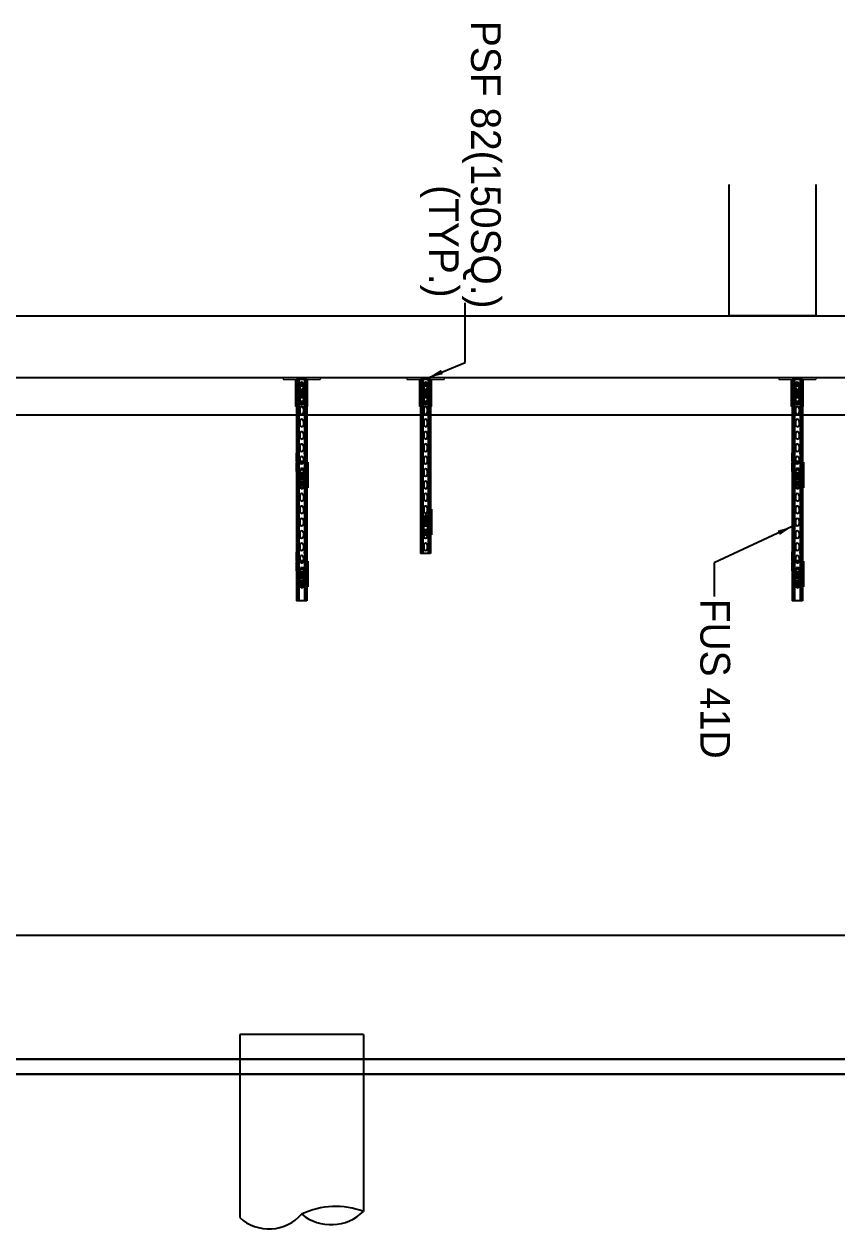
# Model space of a CAD drawing. Header units: millimetres. Extents: x 0 to 268175, y 0 to 74250.
# Drawn here: x 8045 to 11325, y 13585 to 18446 of the extents above; entities that cross this region are included whole.
import ezdxf
from ezdxf.enums import TextEntityAlignment as Align

# ---------------------------------------------------------------- set-up
doc = ezdxf.new("R2010")
doc.units = ezdxf.units.MM
doc.header["$LTSCALE"] = 200
doc.linetypes.add('CEN-GAUN', pattern=[32.2, 30, -1, 0.2, -1])
doc.linetypes.add('phl_thick', pattern=[0])
for name, color, linetype in [('1 BA', 9, 'Continuous'), ('1 CEN', 15, 'CEN-GAUN'), ('@@P3_P4 환상망 SUPPORT', 143, 'Continuous'), ('DIM', 7, 'Continuous'), ('PIPE RACK', 6, 'Continuous')]:
    doc.layers.add(name, color=color, linetype=linetype)
doc.styles.add('STD', font='simplex8.shx', dxfattribs={"width": 0.85, "bigfont": 'whgtxt.shx'})
doc.styles.add('돋움체', font='gulim.ttc')
doc.dimstyles.new('DMA1', dxfattribs={"dimscale": 40, "dimtxt": 2.5, "dimasz": 3, "dimexe": 1, "dimexo": 1.5, "dimgap": 0.8, "dimtad": 1, "dimdec": 1, "dimdsep": 46, "dimtxsty": 'STD', "dimcen": -2.5, "dimclrd": 256, "dimclre": 256, "dimclrt": 7, "dimadec": 1, "dimazin": 2, "dimtfac": 0.75, "dimtdec": 1, "dimtmove": 2, "dimatfit": 3, "dimfxl": 1, "dimtvp": 1, "dimfrac": 2, "dimtolj": 1, "dimarcsym": 0})

# ---------------------------------------------------------------- blocks, each defined once
blk = doc.blocks.new('A$C1199bcb0')
at = {"layer": '@@P3_P4 환상망 SUPPORT', "color": 2, "linetype": 'phl_thick'}
for p, q in [((-18, 6), (-17.99649, 6.117777)), ((-18, -6), (-18, 6)), ((-17.99649, 6.117777), (-17.986084, 6.235472)), ((-17.986084, 6.235472), (-17.968693, 6.352408)), ((-17.968693, 6.352408), (-17.944448, 6.467915)), ((-17.944448, 6.467915), (-17.913618, 6.581325)), ((-17.913618, 6.581325), (-17.876478, 6.691977)), ((-17.876478, 6.691977), (-17.832987, 6.800099)), ((-17.832987, 6.800099), (-17.782843, 6.90625)), ((-17.782843, 6.90625), (-17.726339, 7.009788)), ((-17.726339, 7.009788), (-17.663683, 7.110023)), ((-17.663683, 7.110023), (-17.595186, 7.206336)), ((-17.595186, 7.206336), (-17.521322, 7.298238)), ((-17.521322, 7.298238), (-17.442581, 7.385253)), ((-17.442581, 7.385253), (-17.359451, 7.466933)), ((-17.359451, 7.466933), (-17.272411, 7.54299)), ((-17.272411, 7.54299), (-17.182116, 7.613221)), ((-17.182116, 7.613221), (-17.089214, 7.677382)), ((-17.089214, 7.677382), (-16.99437, 7.735268)), ((-16.99437, 7.735268), (-16.898317, 7.78686)), ((-16.898317, 7.78686), (-16.801819, 7.832213)), ((-16.801819, 7.832213), (-16.705605, 7.871396)), ((-16.705605, 7.871396), (-16.608332, 7.905217)), ((-16.608332, 7.905217), (-16.509245, 7.934047)), ((-16.509245, 7.934047), (-16.408728, 7.957771)), ((-16.408728, 7.957771), (-16.307163, 7.976272)), ((-16.307163, 7.976272), (-16.204935, 7.989459)), ((-16.204935, 7.989459), (-16.102423, 7.997347)), ((-16.102423, 7.997347), (-16, 8)), ((-16, 8), (-14.439052, 8)), ((-14.439049, 8.000031), (-14.231407, 8.004602)), ((-14.231407, 8.004602), (-14.024026, 8.018427)), ((-14.024026, 8.018427), (-13.817566, 8.041426)), ((-13.817566, 8.041426), (-13.612699, 8.073442)), ((-13.612699, 8.073442), (-13.410096, 8.114311)), ((-13.410096, 8.114311), (-13.208317, 8.164452)), ((-13.208317, 8.164452), (-13.002339, 8.225616)), ((-13.002339, 8.225616), (-12.793396, 8.298335)), ((-12.793396, 8.298335), (-12.583125, 8.383024)), ((-12.583125, 8.383024), (-12.373108, 8.479752)), ((-12.373108, 8.479752), (-12.202334, 8.568009)), ((-12.202334, 8.568009), (-12.032001, 8.66519)), ((-12.032001, 8.66519), (-11.862731, 8.771353)), ((-11.862731, 8.771353), (-11.69539, 8.886751)), ((-11.69539, 8.886751), (-11.530483, 9.011345)), ((-11.530483, 9.011345), (-11.36902, 9.14507)), ((-11.36902, 9.14507), (-11.212824, 9.286802)), ((-11.212824, 9.286802), (-11.06258, 9.43597)), ((-11.06258, 9.43597), (-10.918729, 9.592018)), ((-10.918729, 9.592018), (-10.782094, 9.754732)), ((-10.782094, 9.754732), (-10.652928, 9.923378)), ((-10.652928, 9.923378), (-10.532238, 10.096755)), ((-10.532238, 10.096755), (-10.420465, 10.273729)), ((-10.420465, 10.273729), (-10.317712, 10.453605)), ((-10.317712, 10.453605), (-10.224151, 10.635519)), ((-10.224151, 10.635519), (-10.14017, 10.817799)), ((-10.14017, 10.817799), (-10.065554, 10.999621)), ((-10.065554, 10.999621), (-10, 11.18034)), ((-10, 11.18034), (-7.5, 18.540497)), ((-8.5, -4.129467), (-8.5, 4.129467)), ((-7.862192, 17.474161), (-8, 17.5)), ((-8, 17.068443), (-8, 17.5)), ((-7.826223, 5.296482), (-7.478477, 5.497254)), ((-7.478477, 5.497254), (-7.13805, 5.6938)), ((-7.13805, 5.6938), (-6.803941, 5.886698)), ((-6.803941, 5.886698), (-6.475198, 6.076497)), ((-6.475198, 6.076497), (-6.150906, 6.263728)), ((-6.150906, 6.263728), (-5.830178, 6.4489)), ((-5.830178, 6.4489), (-5.512148, 6.632514)), ((-5.512148, 6.632514), (-4.880781, 6.997035)), ((-4.880781, 6.997035), (-4.565745, 7.17892)), ((-4.565745, 7.17892), (-4.25, 7.361216)), ((-4.25, 7.361216), (-3.934255, 7.543511)), ((-3.934255, 7.543511), (-3.619219, 7.725397)), ((-3.619219, 7.725397), (-3.304035, 7.907369)), ((-3.304035, 7.907369), (-2.987851, 8.089918)), ((-2.987851, 8.089918), (-2.669822, 8.273532)), ((-2.669822, 8.273532), (-2.349094, 8.458704)), ((-2.349094, 8.458704), (-2.024802, 8.645934)), ((-2.024802, 8.645934), (-1.696059, 8.835734)), ((-1.696059, 8.835734), (-1.361951, 9.028632)), ((-1.361951, 9.028632), (-1.021523, 9.225178)), ((-1.021523, 9.225178), (-0.673776, 9.425949)), ((1.09777, 9.181157), (0.673776, 9.425949)), ((1.511166, 8.942483), (1.09777, 9.181157)), ((1.91576, 8.70889), (1.511166, 8.942483)), ((2.313254, 8.479397), (1.91576, 8.70889)), ((2.705276, 8.253062), (2.313254, 8.479397)), ((3.093409, 8.028974), (2.705276, 8.253062)), ((3.479206, 7.806234), (3.093409, 8.028974)), ((3.864216, 7.583949), (3.479206, 7.806234)), ((4.597267, 7.160721), (3.864216, 7.583949)), ((4.943779, 6.960663), (4.597267, 7.160721)), ((5.290677, 6.760381), (4.943779, 6.960663)), ((5.639091, 6.559224), (5.290677, 6.760381)), ((5.990151, 6.356539), (5.639091, 6.559224)), ((6.344997, 6.151669), (5.990151, 6.356539)), ((6.704797, 5.943938), (6.344997, 6.151669)), ((7.444122, 5.517089), (6.704797, 5.943938)), ((7.826223, 5.296482), (7.444122, 5.517089)), ((10, 11.18034), (7.5, 18.540497)), ((8.5, -4.129467), (8.5, 4.129467)), ((10.0619, 11.00917), (10, 11.18034)), ((10.131785, 10.837331), (10.0619, 11.00917)), ((10.20982, 10.665387), (10.131785, 10.837331)), ((10.296167, 10.493907), (10.20982, 10.665387)), ((10.390993, 10.323456), (10.296167, 10.493907)), ((10.494428, 10.154656), (10.390993, 10.323456)), ((10.605843, 9.989169), (10.494428, 10.154656)), ((10.724691, 9.827928), (10.605843, 9.989169)), ((10.850639, 9.671434), (10.724691, 9.827928)), ((10.983347, 9.520192), (10.850639, 9.671434)), ((11.122479, 9.374703), (10.983347, 9.520192)), ((11.26755, 9.235579), (11.122479, 9.374703)), ((11.417344, 9.103769), (11.26755, 9.235579)), ((11.571177, 8.979536), (11.417344, 9.103769)), ((11.728471, 8.863041), (11.571177, 8.979536)), ((11.888385, 8.754602), (11.728471, 8.863041)), ((12.049542, 8.654679), (11.888385, 8.754602)), ((12.211309, 8.563124), (12.049542, 8.654679)), ((12.373108, 8.479752), (12.211309, 8.563124)), ((12.583125, 8.383024), (12.373118, 8.4798)), ((12.793396, 8.298335), (12.583125, 8.383024)), ((13.002339, 8.225616), (12.793396, 8.298335)), ((13.208317, 8.164452), (13.002339, 8.225616)), ((13.410096, 8.114311), (13.208317, 8.164452)), ((13.612699, 8.073442), (13.410096, 8.114311)), ((13.817566, 8.041426), (13.612699, 8.073442)), ((14.024026, 8.018427), (13.817566, 8.041426)), ((14.231407, 8.004602), (14.024026, 8.018427)), ((14.439052, 8), (14.231407, 8.004602)), ((14.439052, 8), (14.690674, 8)), ((14.690674, 8), (14.945595, 8)), ((14.945595, 8), (15.203898, 8)), ((15.203898, 8), (15.465673, 8)), ((15.465673, 8), (15.731009, 8)), ((15.731009, 8), (16, 8)), ((16.102423, 7.997347), (16, 8)), ((16.204935, 7.989459), (16.102423, 7.997347)), ((16.307163, 7.976272), (16.204935, 7.989459)), ((16.408728, 7.957771), (16.307163, 7.976272)), ((16.509245, 7.934047), (16.408728, 7.957771)), ((16.608332, 7.905217), (16.509245, 7.934047)), ((16.705605, 7.871395), (16.608332, 7.905217)), ((16.801819, 7.832213), (16.705605, 7.871395)), ((16.898317, 7.78686), (16.801819, 7.832213)), ((16.99437, 7.735268), (16.898317, 7.78686)), ((17.089214, 7.677382), (16.99437, 7.735268)), ((17.182116, 7.613221), (17.089214, 7.677382)), ((17.272411, 7.54299), (17.182116, 7.613221)), ((17.359451, 7.466933), (17.272411, 7.54299)), ((17.442581, 7.385253), (17.359451, 7.466933)), ((17.521322, 7.298238), (17.442581, 7.385253)), ((17.595186, 7.206336), (17.521322, 7.298238)), ((17.663683, 7.110023), (17.595186, 7.206336)), ((17.726339, 7.009788), (17.663683, 7.110023)), ((17.782843, 6.90625), (17.726339, 7.009788)), ((17.832987, 6.800099), (17.782843, 6.90625)), ((17.876478, 6.691977), (17.832987, 6.800099)), ((17.913618, 6.581325), (17.876478, 6.691977)), ((17.944448, 6.467915), (17.913618, 6.581325)), ((17.968693, 6.352408), (17.944448, 6.467915)), ((17.986084, 6.235472), (17.968693, 6.352408)), ((17.99649, 6.117777), (17.986084, 6.235472)), ((18, 6), (17.99649, 6.117777)), ((18, -6), (18, 6)), ((-17.99649, -6.117777), (-18, -6)), ((-17.986084, -6.235472), (-17.99649, -6.117777)), ((-17.968693, -6.352408), (-17.986084, -6.235472)), ((-17.944448, -6.467915), (-17.968693, -6.352408)), ((-17.913618, -6.581325), (-17.944448, -6.467915)), ((-17.876478, -6.691977), (-17.913618, -6.581325)), ((-17.832987, -6.800099), (-17.876478, -6.691977)), ((-17.782843, -6.90625), (-17.832987, -6.800099)), ((-17.726339, -7.009788), (-17.782843, -6.90625)), ((-17.663683, -7.110023), (-17.726339, -7.009788)), ((-17.595186, -7.206336), (-17.663683, -7.110023)), ((-17.521322, -7.298238), (-17.595186, -7.206336)), ((-17.442581, -7.385253), (-17.521322, -7.298238)), ((-17.359451, -7.466933), (-17.442581, -7.385253)), ((-17.272411, -7.54299), (-17.359451, -7.466933)), ((-17.182116, -7.613221), (-17.272411, -7.54299)), ((-17.089214, -7.677382), (-17.182116, -7.613221)), ((-16.99437, -7.735268), (-17.089214, -7.677382)), ((-16.898317, -7.78686), (-16.99437, -7.735268)), ((-16.801819, -7.832213), (-16.898317, -7.78686)), ((-16.705605, -7.871395), (-16.801819, -7.832213)), ((-16.608332, -7.905217), (-16.705605, -7.871395)), ((-16.509245, -7.934047), (-16.608332, -7.905217)), ((-16.408728, -7.957771), (-16.509245, -7.934047)), ((-16.307163, -7.976272), (-16.408728, -7.957771)), ((-16.204935, -7.989459), (-16.307163, -7.976272)), ((-16.102423, -7.997347), (-16.204935, -7.989459)), ((-16, -8), (-16.102423, -7.997347)), ((-16, -8), (-14.439052, -8)), ((-14.231407, -8.004602), (-14.439052, -8)), ((-14.024026, -8.018427), (-14.231407, -8.004602)), ((-13.817566, -8.041426), (-14.024026, -8.018427)), ((-13.612699, -8.073442), (-13.817566, -8.041426)), ((-13.410096, -8.114311), (-13.612699, -8.073442)), ((-13.208317, -8.164452), (-13.410096, -8.114311)), ((-13.002339, -8.225616), (-13.208317, -8.164452)), ((-12.793396, -8.298335), (-13.002339, -8.225616)), ((-12.583125, -8.383024), (-12.793396, -8.298335)), ((-12.373118, -8.4798), (-12.583125, -8.383024)), ((-12.202317, -8.567993), (-12.373108, -8.479752)), ((-12.031596, -8.665364), (-12.202317, -8.567993)), ((-11.861625, -8.77208), (-12.031596, -8.665364)), ((-11.693248, -8.888251), (-11.861625, -8.77208)), ((-11.528074, -9.013275), (-11.693248, -8.888251)), ((-11.366937, -9.146872), (-11.528074, -9.013275)), ((-11.210513, -9.288848), (-11.366937, -9.146872)), ((-11.059873, -9.438622), (-11.210513, -9.288848)), ((-10.916073, -9.595039), (-11.059873, -9.438622)), ((-10.779813, -9.757758), (-10.916073, -9.595039)), ((-10.651197, -9.925931), (-10.779813, -9.757758)), ((-10.530719, -10.099052), (-10.651197, -9.925931)), ((-10.41886, -10.276366), (-10.530719, -10.099052)), ((-10.316502, -10.45592), (-10.41886, -10.276366)), ((-10.223629, -10.63676), (-10.316502, -10.45592)), ((-10.140051, -10.81822), (-10.223629, -10.63676)), ((-10.065572, -10.999636), (-10.140051, -10.81822)), ((-10, -11.18034), (-10.065572, -10.999636)), ((-7.5, -18.540497), (-10, -11.18034)), ((-7.444122, -5.517089), (-7.826223, -5.296482)), ((-6.704797, -5.943938), (-7.444122, -5.517089)), ((-6.344997, -6.151669), (-6.704797, -5.943938)), ((-5.990151, -6.356539), (-6.344997, -6.151669)), ((-5.639091, -6.559224), (-5.990151, -6.356539)), ((-5.290677, -6.760381), (-5.639091, -6.559224)), ((-4.943779, -6.960663), (-5.290677, -6.760381)), ((-4.597267, -7.160721), (-4.943779, -6.960663)), ((-4.25, -7.361216), (-4.597267, -7.160721)), ((-3.864216, -7.583949), (-4.25, -7.361216)), ((-3.479206, -7.806234), (-3.864216, -7.583949)), ((-3.093409, -8.028974), (-3.479206, -7.806234)), ((-2.705276, -8.253062), (-3.093409, -8.028974)), ((-2.313254, -8.479397), (-2.705276, -8.253062)), ((-1.91576, -8.70889), (-2.313254, -8.479397)), ((-1.511166, -8.942483), (-1.91576, -8.70889)), ((-1.09777, -9.181157), (-1.511166, -8.942483)), ((-0.673776, -9.425949), (-1.09777, -9.181157)), ((0.673776, -9.425949), (1.09777, -9.181157)), ((1.09777, -9.181157), (1.511166, -8.942483)), ((1.511166, -8.942483), (1.91576, -8.70889)), ((1.91576, -8.70889), (2.313254, -8.479397)), ((2.313254, -8.479397), (2.705276, -8.253062)), ((2.705276, -8.253062), (3.093409, -8.028974)), ((3.093409, -8.028974), (3.479206, -7.806234)), ((3.479206, -7.806234), (3.864216, -7.583949)), ((3.864216, -7.583949), (4.25, -7.361216)), ((4.25, -7.361216), (4.597267, -7.160721)), ((4.597267, -7.160721), (4.943779, -6.960663)), ((4.943779, -6.960663), (5.290677, -6.760381)), ((5.290677, -6.760381), (5.639091, -6.559224)), ((5.639091, -6.559224), (5.990151, -6.356539)), ((5.990151, -6.356539), (6.344997, -6.151669)), ((6.344997, -6.151669), (6.704797, -5.943938)), ((6.704797, -5.943938), (7.070754, -5.732653)), ((7.070754, -5.732653), (7.444122, -5.517089)), ((7.444122, -5.517089), (7.826223, -5.296482)), ((7.5, -18.540497), (10, -11.18034)), ((8, -17.5), (7.862205, -17.474163)), ((8, -17.5), (8, -17.068485)), ((10, -11.18034), (10.079742, -10.963325)), ((10.079742, -10.963325), (10.172623, -10.744906)), ((10.172623, -10.744906), (10.279159, -10.526212)), ((10.279159, -10.526212), (10.399189, -10.309495)), ((10.399189, -10.309495), (10.532238, -10.096755)), ((10.532238, -10.096755), (10.678125, -9.889198)), ((10.678125, -9.889198), (10.835908, -9.688932)), ((10.835908, -9.688932), (11.004268, -9.497615)), ((11.004268, -9.497615), (11.182281, -9.316057)), ((11.182281, -9.316057), (11.36902, -9.14507)), ((11.36902, -9.14507), (11.563231, -8.985682)), ((11.563231, -8.985682), (11.762086, -8.839511)), ((11.762086, -8.839511), (11.96414, -8.706587)), ((11.96414, -8.706587), (12.168209, -8.586729)), ((12.168209, -8.586729), (12.373108, -8.479752)), ((12.373108, -8.479752), (12.583125, -8.383024)), ((12.583125, -8.383024), (12.793396, -8.298335)), ((12.793396, -8.298335), (13.002339, -8.225616)), ((13.002339, -8.225616), (13.208317, -8.164452)), ((13.208317, -8.164452), (13.410096, -8.114311)), ((13.410096, -8.114311), (13.612699, -8.073442)), ((13.612699, -8.073442), (13.817566, -8.041426)), ((13.817566, -8.041426), (14.024026, -8.018427)), ((14.024026, -8.018427), (14.231407, -8.004602)), ((14.231407, -8.004602), (14.439052, -8)), ((14.439052, -8), (14.690674, -8)), ((14.690674, -8), (14.945595, -8)), ((14.945595, -8), (15.203898, -8)), ((15.203898, -8), (15.465673, -8)), ((15.465673, -8), (15.731009, -8)), ((15.731009, -8), (16, -8)), ((16, -8), (16.102423, -7.997347)), ((16.102423, -7.997347), (16.204935, -7.989459)), ((16.204935, -7.989459), (16.307163, -7.976272)), ((16.307163, -7.976272), (16.408728, -7.957771)), ((16.408728, -7.957771), (16.509245, -7.934047)), ((16.509245, -7.934047), (16.608332, -7.905217)), ((16.608332, -7.905217), (16.705605, -7.871396)), ((16.705605, -7.871396), (16.801819, -7.832213)), ((16.801819, -7.832213), (16.898317, -7.78686)), ((16.898317, -7.78686), (16.99437, -7.735268)), ((16.99437, -7.735268), (17.089214, -7.677382)), ((17.089214, -7.677382), (17.182116, -7.613221)), ((17.182116, -7.613221), (17.272411, -7.54299)), ((17.272411, -7.54299), (17.359451, -7.466933)), ((17.359451, -7.466933), (17.442581, -7.385253)), ((17.442581, -7.385253), (17.521322, -7.298238)), ((17.521322, -7.298238), (17.595186, -7.206336)), ((17.595186, -7.206336), (17.663683, -7.110023)), ((17.663683, -7.110023), (17.726339, -7.009788)), ((17.726339, -7.009788), (17.782843, -6.90625)), ((17.782843, -6.90625), (17.832987, -6.800099)), ((17.832987, -6.800099), (17.876478, -6.691977)), ((17.876478, -6.691977), (17.913618, -6.581325)), ((17.913618, -6.581325), (17.944448, -6.467915)), ((17.944448, -6.467915), (17.968693, -6.352408)), ((17.968693, -6.352408), (17.986084, -6.235472)), ((17.986084, -6.235472), (17.99649, -6.117777)), ((17.99649, -6.117777), (18, -6))]:
    blk.add_line(p, q, dxfattribs=at)
for radius in [10.3, 8.5]:
    blk.add_circle((0, 0), radius, dxfattribs=at)
for radius, start, end in [(15, 145.575707658, 214.424292384), (15, 48.189685111, 131.810314902), (9.45, 145.911393746, 154.088606254), (20, 67.975687163, 112.024312837), (9.45, 85.911393747, 94.088606253), (9.45, 25.911393746, 34.088606254), (15, 0, 34.424292384), (15, 325.575707658, 0), (15, 228.189685098, 311.810314889), (9.45, 205.911393746, 214.088606254), (20, 247.975687163, 292.024312837), (9.45, 265.911393747, 274.088606253), (9.45, 325.911393746, 334.088606254)]:
    blk.add_arc((0, 0), radius, start, end, dxfattribs=at)
blk = doc.blocks.new('A$Cbeba9721')
at = {"layer": '@@P3_P4 환상망 SUPPORT', "color": 5, "linetype": 'Continuous', "lineweight": 0}
for p, q in [((-75, 0), (75, 0)), ((-75, 0), (-75, -8)), ((75, 0), (75, -8)), ((-75, -8), (75, -8)), ((-25, -116), (-25, -8)), ((-8.2, -25), (-8.2, -35.3)), ((7.2, -24), (-7.2, -24)), ((8.2, -35.3), (8.2, -25)), ((25, -116), (25, -8)), ((-8.2, -48.7), (-8.2, -59)), ((-8.2, -71), (-8.2, -81.3)), ((-8.2, -94.7), (-8.2, -105)), ((-7.2, -60), (7.2, -60)), ((7.2, -70), (-7.2, -70)), ((8.2, -59), (8.2, -48.7)), ((8.2, -81.3), (8.2, -71)), ((8.2, -105), (8.2, -94.7)), ((-17, -116), (-25, -116)), ((-17, -116), (17, -116)), ((-7.2, -106), (7.2, -106)), ((25, -116), (17, -116))]:
    blk.add_line(p, q, dxfattribs=at)
for centre, radius, start, end in [((0, -42), 10.7, 140.7731, 219.2269), ((-7.2, -25), 1, 90, 180), ((7.2, -25), 1, 0, 90), ((0, -42), 10.7, 320.7731, 39.2269), ((0, -88), 10.7, 140.7731, 219.2269), ((-7.2, -71), 1, 90, 180), ((-7.2, -59), 1, 180, 270), ((7.2, -59), 1, 270, 0), ((7.2, -71), 1, 0, 90), ((0, -88), 10.7, 320.7731, 39.2269), ((-7.2, -105), 1, 180, 270), ((7.2, -105), 1, 270, 0)]:
    blk.add_arc(centre, radius, start, end, dxfattribs=at)
at = {"layer": '@@P3_P4 환상망 SUPPORT', "color": 2}
for p in [(0, -42), (0, -88)]:
    blk.add_blockref('A$C1199bcb0', p, dxfattribs=at)
blk = doc.blocks.new('*U3267')
at = {"layer": '@@P3_P4 환상망 SUPPORT', "linetype": 'phl_thick'}
for p, q in [((-20.5, 0), (-20.5, 702)), ((-15.6, 0), (-15.6, 702)), ((-15.1, 0), (-15.1, 702)), ((-11, 0), (-11, 702)), ((-7, 667), (-7, 683)), ((7, 667), (7, 683)), ((11, 0), (11, 702)), ((15.1, 0), (15.1, 702)), ((15.6, 0), (15.6, 702)), ((20.5, 0), (20.5, 702)), ((-7, 617), (-7, 633)), ((7, 617), (7, 633)), ((-7, 567), (-7, 583)), ((7, 567), (7, 583)), ((-7, 517), (-7, 533)), ((7, 517), (7, 533)), ((-7, 467), (-7, 483)), ((7, 467), (7, 483)), ((-7, 417), (-7, 433)), ((7, 417), (7, 433)), ((-7, 367), (-7, 383)), ((7, 367), (7, 383)), ((-7, 317), (-7, 333)), ((7, 317), (7, 333)), ((-7, 267), (-7, 283)), ((7, 267), (7, 283)), ((-7, 217), (-7, 233)), ((7, 217), (7, 233)), ((-7, 167), (-7, 183)), ((7, 167), (7, 183)), ((-7, 117), (-7, 133)), ((7, 117), (7, 133)), ((-7, 67), (-7, 83)), ((7, 67), (7, 83)), ((-7, 17), (-7, 33)), ((7, 17), (7, 33))]:
    blk.add_line(p, q, dxfattribs=at)
at = {"layer": '@@P3_P4 환상망 SUPPORT', "linetype": 'Continuous'}
for p, q in [((-20.5, 702), (20.5, 702)), ((-20.5, 0), (20.5, 0))]:
    blk.add_line(p, q, dxfattribs=at)
at = {"layer": '@@P3_P4 환상망 SUPPORT', "linetype": 'phl_thick'}
for centre, start, end in [((0, 683.000037), 0.000306258, 180.000306258), ((0, 666.999963), 180.000306258, 0.000306258), ((0, 633.000037), 0.000306258, 180.000306258), ((0, 616.999963), 180.000306258, 0.000306258), ((0, 583.000037), 0.000306258, 180.000306258), ((0, 566.999963), 180.000306258, 0.000306258), ((0, 533.000037), 0.000306258, 180.000306258), ((0, 516.999963), 180.000306258, 0.000306258), ((0, 483.000037), 0.000306258, 180.000306258), ((0, 466.999963), 180.000306258, 0.000306258), ((0, 433.000037), 0.000306258, 180.000306258), ((0, 416.999963), 180.000306258, 0.000306258), ((0, 383.000037), 0.000306258, 180.000306258), ((0, 366.999963), 180.000306258, 0.000306258), ((0, 333.000037), 0.000306258, 180.000306258), ((0, 316.999963), 180.000306258, 0.000306258), ((0, 283.000037), 0.000306258, 180.000306258), ((0, 266.999963), 180.000306258, 0.000306258), ((0, 233.000037), 0.000306258, 180.000306258), ((0, 216.999963), 180.000306258, 0.000306258), ((0, 183.000037), 0.000306258, 180.000306258), ((0, 166.999963), 180.000306258, 0.000306258), ((0, 133.000037), 0.000306258, 180.000306258), ((0, 116.999963), 180.000306258, 0.000306258), ((0, 83.000037), 0.000306258, 180.000306258), ((0, 66.999963), 180.000306258, 0.000306258), ((0, 33.000037), 0.000306258, 180.000306258), ((0, 16.999963), 180.000306258, 0.000306258)]:
    blk.add_arc(centre, 7, start, end, dxfattribs=at)
blk = doc.blocks.new('A$C5ad7675c')
at = {"layer": '@@P3_P4 환상망 SUPPORT', "color": 1, "linetype": 'phl_thick'}
for p, q in [((-20.5, 31.329156), (-20.5, 36.1)), ((-20.5, 4.099998), (-20.5, 29.670844)), ((-18, 4.099998), (-18, 36.1)), ((-16.4, 2.5), (16.4, 2.5)), ((-15.6, 41), (-15.1, 41)), ((-15.6, 38.5), (-15.1, 38.5)), ((-13.5, 33.5), (-13.5, 36.9)), ((-13.5, 33.5), (-11, 33.5)), ((-11, 33.5), (-11, 36.9)), ((11, 33.5), (11, 36.9)), ((11, 33.5), (13.5, 33.5)), ((13.5, 33.5), (13.5, 36.9)), ((15.1, 41), (15.6, 41)), ((15.1, 38.5), (15.6, 38.5)), ((18, 4.099998), (18, 36.1)), ((20.5, 31.329156), (20.5, 36.1)), ((20.5, 4.099998), (20.5, 29.670844)), ((-20.5, -29.670845), (-20.5, -4.099998)), ((-20.5, -36.099998), (-20.5, -31.329155)), ((-18, -36.099998), (-18, -4.099998)), ((-16.4, -2.5), (16.4, -2.5)), ((-15.6, -38.5), (-15.1, -38.5)), ((-15.6, -41), (-15.1, -41)), ((-13.5, -33.5), (-11, -33.5)), ((-13.5, -36.900002), (-13.5, -33.5)), ((-11, -36.900002), (-11, -33.5)), ((11, -33.5), (13.5, -33.5)), ((11, -36.900002), (11, -33.5)), ((13.5, -36.900002), (13.5, -33.5)), ((15.1, -38.5), (15.6, -38.5)), ((15.1, -41), (15.6, -41)), ((18, -36.099998), (18, -4.099998)), ((20.5, -29.670845), (20.5, -4.099998)), ((20.5, -36.099998), (20.5, -31.329155))]:
    blk.add_line(p, q, dxfattribs=at)
for centre, radius, start, end in [((-19.25, 31.329156), 1.250001, 180, 213.557307364), ((-15.6, 36.1), 4.9, 89.999999912, 180), ((-19.25, 29.670844), 1.25, 146.442689657, 180), ((-16.4, 4.1), 4.1, 180, 270.000005194), ((-16.4, -4.1), 4.1, 89.999994806, 180), ((-20.5, 30.5), 0.25, 326.44268655, 33.55731345), ((-15.6, 36.1), 2.4, 90.000009503, 180), ((-16.4, 4.1), 1.6, 180, 270.000013671), ((-15.1, 36.9), 4.1, 0, 89.999999863), ((-15.1, 36.9), 1.6, 0, 90.000013671), ((15.1, 36.9), 4.1, 90.000000137, 180), ((15.1, 36.9), 1.6, 89.999986329, 180), ((15.6, 36.1), 4.9, 0, 90.000000087), ((15.6, 36.1), 2.4, 0, 89.999990497), ((16.4, 4.1), 1.6, 269.999986329, 0), ((16.4, 4.1), 4.1, 269.999994806, 0), ((16.4, -4.1), 4.1, 0, 90.000005194), ((20.5, 30.5), 0.25, 146.44268655, 213.55731345), ((19.25, 31.329156), 1.25, 326.442689657, 0), ((19.25, 29.670844), 1.250001, 0, 33.557307364), ((-19.25, -29.670844), 1.250001, 180.000058006, 213.55738022), ((-19.25, -31.329156), 1.25, 146.442616801, 180), ((-15.6, -36.1), 4.9, 180, 269.999995627), ((-20.5, -30.5), 0.25, 326.443050827, 33.556949173), ((-16.4, -4.1), 1.6, 89.999986329, 180), ((-15.6, -36.1), 2.4, 180, 269.999990497), ((-15.1, -36.9), 1.6, 269.999986329, 0), ((-15.1, -36.9), 4.1, 269.999994806, 0), ((15.1, -36.9), 4.1, 180, 270.000005194), ((15.1, -36.9), 1.6, 180, 270.000013671), ((15.6, -36.1), 2.4, 270.000009503, 0), ((15.6, -36.1), 4.9, 270.000004373, 0), ((16.4, -4.1), 1.6, 0, 90.000013671), ((20.5, -30.5), 0.25, 146.443050827, 213.556949173), ((19.25, -29.670844), 1.25, 326.442616801, 0), ((19.25, -31.329156), 1.250001, 0.000058006, 33.55738022)]:
    blk.add_arc(centre, radius, start, end, dxfattribs=at)
blk = doc.blocks.new('A$Cd080613a')
at = {"layer": '@@P3_P4 환상망 SUPPORT', "color": 2, "linetype": 'phl_thick'}
for p, q in [((-20, 4.434), (-18.540497, 4.434)), ((-20, 1.034), (-20, 4.434)), ((-20, 1.034), (-18.540497, 1.034)), ((-18.540497, 4.434), (-11.18034, 4.434)), ((-18.540497, 1.034), (-18.540497, 4.434)), ((-18.540497, 1.034), (-11.18034, 1.034)), ((-13.5, 0), (-13.5, 1.034)), ((-13.5, 0), (-8, 0)), ((-11.18034, 4.434), (-10.999621, 4.526016)), ((-11.18034, 1.034), (-11.18034, 4.434)), ((-11.18034, 1.034), (-8.008727, 1.034)), ((-10.999621, 4.526016), (-10.817799, 4.607405)), ((-10.817799, 4.607405), (-10.635521, 4.678167)), ((-10.635521, 4.678167), (-10.453605, 4.738253)), ((-10.5, -10.466), (-10.5, 0)), ((-10.453605, 4.738253), (-10.273729, 4.787376)), ((-10.309559, 6.434007), (10.309559, 6.434007)), ((-10.273729, 4.787376), (-10.096742, 4.825514)), ((-10.096742, 4.825514), (-9.923378, 4.852767)), ((-9.923378, 4.852767), (-9.754732, 4.869109)), ((-9.754732, 4.869109), (-9.592018, 4.874416)), ((-9.43597, 4.869011), (-9.592018, 4.874416)), ((-9.45, 12.285517), (-8.5, 12.834)), ((-9.45, 12.285517), (-9.425949, 12.285517)), ((-9.45, 6.434), (-9.45, 12.285517)), ((-9.286802, 4.852541), (-9.43597, 4.869011)), ((-9.425949, 12.285517), (-9.225178, 12.382765)), ((-9.425949, 6.434), (-9.425949, 12.285517)), ((-9.14507, 4.825103), (-9.286802, 4.852541)), ((-9.225178, 12.382765), (-9.028632, 12.46982)), ((-9.011345, 4.786714), (-9.14507, 4.825103)), ((-9.028632, 12.46982), (-8.835734, 12.547031)), ((-8.886751, 4.737605), (-9.011345, 4.786714)), ((-8.771402, 4.677806), (-8.886751, 4.737605)), ((-8.835734, 12.547031), (-8.645934, 12.614685)), ((-8.66519, 4.60729), (-8.771402, 4.677806)), ((-8.568009, 4.52603), (-8.66519, 4.60729)), ((-8.645934, 12.614685), (-8.458704, 12.673015)), ((-8.479752, 4.434), (-8.568009, 4.52603)), ((-8.5, 12.834), (8.5, 12.834)), ((-8.383024, 4.342905), (-8.479752, 4.434)), ((-8.479752, 4.434), (8.479752, 4.434)), ((-8.458704, 12.673015), (-8.273532, 12.722205)), ((-8.298335, 4.244727), (-8.383024, 4.342905)), ((-8.225616, 4.140826), (-8.298335, 4.244727)), ((-8.273532, 12.722205), (-8.089918, 12.762387)), ((-8.164452, 4.032743), (-8.225616, 4.140826)), ((-8.114311, 3.921798), (-8.164452, 4.032743)), ((-8.073442, 3.805669), (-8.114311, 3.921798)), ((-8.089918, 12.762387), (-7.907369, 12.793645)), ((-8.041426, 3.683749), (-8.073442, 3.805669)), ((-8.018427, 3.556566), (-8.041426, 3.683749)), ((-8.004602, 3.42465), (-8.018427, 3.556566)), ((-8.006255, 0.977988), (-8.008727, 1.034)), ((-8.004136, 0.924002), (-8.006255, 0.977988)), ((-8.000031, 3.288557), (-8.004602, 3.42465)), ((-8.002394, 0.872075), (-8.004136, 0.924002)), ((-8.001102, 0.822352), (-8.002394, 0.872075)), ((-8.000288, 0.774408), (-8.001102, 0.822352)), ((-8, 0.727727), (-8.000288, 0.774408)), ((-8, -0.157176), (-8, 3.288561)), ((-7.997347, 2.169936), (-8, 2.238707)), ((-7.989459, 2.102767), (-7.997347, 2.169936)), ((-7.976272, 2.037446), (-7.989459, 2.102767)), ((-7.957771, 1.974207), (-7.976272, 2.037446)), ((-7.934047, 1.913249), (-7.957771, 1.974207)), ((-7.905217, 1.854768), (-7.934047, 1.913249)), ((-7.907369, 12.793645), (-7.725397, 12.816016)), ((-7.871396, 1.798956), (-7.905217, 1.854768)), ((-7.832213, 1.745381), (-7.871396, 1.798956)), ((-7.78686, 1.693336), (-7.832213, 1.745381)), ((-7.735268, 1.643293), (-7.78686, 1.693336)), ((-7.677382, 1.595741), (-7.735268, 1.643293)), ((-7.725397, 12.816016), (-7.543511, 12.829488)), ((-7.613221, 1.551128), (-7.677382, 1.595741)), ((-7.54299, 1.509804), (-7.613221, 1.551128)), ((-7.543511, 12.829488), (-7.361216, 12.834)), ((-7.466933, 1.472099), (-7.54299, 1.509804)), ((-7.385253, 1.438355), (-7.466933, 1.472099)), ((-7.298238, 1.408783), (-7.385253, 1.438355)), ((-7.17892, 12.829488), (-7.361216, 12.834)), ((-7.206336, 1.383563), (-7.298238, 1.408783)), ((-7.110023, 1.362871), (-7.206336, 1.383563)), ((-6.997035, 12.816016), (-7.17892, 12.829488)), ((-7.009788, 1.34687), (-7.110023, 1.362871)), ((-6.90625, 1.335597), (-7.009788, 1.34687)), ((-6.815063, 12.793645), (-6.997035, 12.816016)), ((-6.800099, 1.329011), (-6.90625, 1.335597)), ((-6.632514, 12.762387), (-6.815063, 12.793645)), ((-6.691977, 1.327135), (-6.800099, 1.329011)), ((-6.691977, 1.327135), (-6.581325, 1.329907)), ((-6.4489, 12.722205), (-6.632514, 12.762387)), ((-6.581325, 1.329907), (-6.467915, 1.337363)), ((-6.467915, 1.337363), (-6.352408, 1.349526)), ((-6.263728, 12.673015), (-6.4489, 12.722205)), ((-6.352408, 1.349526), (-6.235472, 1.366419)), ((-6.076497, 12.614685), (-6.263728, 12.673015)), ((-6.235472, 1.366419), (-6.117777, 1.387979)), ((-6.117777, 1.387979), (-6, 1.414014)), ((-5.886698, 12.547031), (-6.076497, 12.614685)), ((-6, 1.414014), (-5.30323, 1.57262)), ((-6, -1.216), (-6, 1.414014)), ((-5.6938, 12.46982), (-5.886698, 12.547031)), ((-5.497254, 12.382765), (-5.6938, 12.46982)), ((-5.296482, 12.285517), (-5.497254, 12.382765)), ((-5.30323, 1.57262), (-4.617331, 1.711087)), ((-5.296482, 12.285517), (-4.129467, 12.285517)), ((-5.296482, 6.434), (-5.296482, 12.285517)), ((-4.617331, 1.711087), (-3.940787, 1.829986)), ((-4.129467, 12.285517), (-3.727924, 12.382765)), ((-4.129467, 6.434), (-4.129467, 12.285517)), ((-3.940787, 1.829986), (-3.272149, 1.929801)), ((-3.727924, 12.382765), (-3.334832, 12.46982)), ((-3.334832, 12.46982), (-2.949037, 12.547031)), ((-3.272149, 1.929801), (-2.610019, 2.010935)), ((-2.949037, 12.547031), (-2.569437, 12.614685)), ((-2.610019, 2.010935), (-1.953047, 2.07371)), ((-2.569437, 12.614685), (-2.194977, 12.673015)), ((-2.194977, 12.673015), (-1.824632, 12.722205)), ((-1.953047, 2.07371), (-1.299912, 2.118373)), ((-1.824632, 12.722205), (-1.457404, 12.762387)), ((-1.457404, 12.762387), (-1.092307, 12.793645)), ((-1.299912, 2.118373), (-0.649322, 2.145102)), ((-1.092307, 12.793645), (-0.728363, 12.816016)), ((-0.728363, 12.816016), (-0.364591, 12.829488)), ((-0.649322, 2.145102), (0, 2.154)), ((-0.364591, 12.829488), (0, 12.834)), ((0.364591, 12.829488), (0, 12.834)), ((0.649322, 2.145102), (0, 2.154)), ((0.728363, 12.816016), (0.364591, 12.829488)), ((1.299912, 2.118373), (0.649322, 2.145102)), ((1.092307, 12.793645), (0.728363, 12.816016)), ((1.457404, 12.762387), (1.092307, 12.793645)), ((1.953047, 2.07371), (1.299912, 2.118373)), ((1.824632, 12.722205), (1.457404, 12.762387)), ((2.194977, 12.673015), (1.824632, 12.722205)), ((2.610019, 2.010935), (1.953047, 2.07371)), ((2.569437, 12.614685), (2.194977, 12.673015)), ((2.949037, 12.547031), (2.569437, 12.614685)), ((3.272149, 1.929801), (2.610019, 2.010935)), ((3.334832, 12.46982), (2.949037, 12.547031)), ((3.940787, 1.829986), (3.272149, 1.929801)), ((3.727924, 12.382765), (3.334832, 12.46982)), ((4.129467, 12.285517), (3.727924, 12.382765)), ((4.617331, 1.711087), (3.940787, 1.829986)), ((4.129467, 12.285517), (5.296482, 12.285517)), ((4.129467, 6.434), (4.129467, 12.285517)), ((5.30323, 1.57262), (4.617331, 1.711087)), ((5.296482, 12.285517), (5.517089, 12.391922)), ((5.296482, 6.434), (5.296482, 12.285517)), ((6, 1.414014), (5.30323, 1.57262)), ((5.517089, 12.391922), (5.732653, 12.48604)), ((5.732653, 12.48604), (5.943938, 12.568319)), ((5.943938, 12.568319), (6.151669, 12.639125)), ((6.117777, 1.387979), (6, 1.414014)), ((6, -1.216), (6, 1.414014)), ((6.235472, 1.366419), (6.117777, 1.387979)), ((6.151669, 12.639125), (6.356539, 12.698744)), ((6.352408, 1.349526), (6.235472, 1.366419)), ((6.467915, 1.337363), (6.352408, 1.349526)), ((6.356539, 12.698744), (6.559224, 12.747389)), ((6.581325, 1.329907), (6.467915, 1.337363)), ((6.559224, 12.747389), (6.760381, 12.785202)), ((6.691977, 1.327135), (6.581325, 1.329907)), ((6.691977, 1.327135), (6.800099, 1.329011)), ((6.760381, 12.785202), (6.960663, 12.812253)), ((6.800099, 1.329011), (6.90625, 1.335597)), ((6.90625, 1.335597), (7.009788, 1.34687)), ((6.960663, 12.812253), (7.160721, 12.828542)), ((7.009788, 1.34687), (7.110023, 1.362871)), ((7.110023, 1.362871), (7.206336, 1.383563)), ((7.160721, 12.828542), (7.361216, 12.834)), ((7.206336, 1.383563), (7.298238, 1.408783)), ((7.298238, 1.408783), (7.385253, 1.438355)), ((7.583949, 12.827266), (7.361216, 12.834)), ((7.385253, 1.438355), (7.466933, 1.472099)), ((7.466933, 1.472099), (7.54299, 1.509804)), ((7.54299, 1.509804), (7.613221, 1.551128)), ((7.806234, 12.80717), (7.583949, 12.827266)), ((7.613221, 1.551128), (7.677382, 1.595741)), ((7.677382, 1.595741), (7.735268, 1.643293)), ((7.735268, 1.643293), (7.78686, 1.693336)), ((7.78686, 1.693336), (7.832213, 1.745381)), ((8.028974, 12.773795), (7.806234, 12.80717)), ((7.832213, 1.745381), (7.871395, 1.798957)), ((7.871395, 1.798957), (7.905217, 1.854768)), ((7.905217, 1.854768), (7.934047, 1.913249)), ((7.934047, 1.913249), (7.957771, 1.974207)), ((7.957771, 1.974207), (7.976272, 2.037446)), ((7.976272, 2.037446), (7.989459, 2.102767)), ((7.989459, 2.102767), (7.997347, 2.169936)), ((7.997347, 2.169936), (8, 2.238707)), ((8, 3.288561), (8.004602, 3.42465)), ((8, -0.157176), (8, 3.288561)), ((8, 0.727727), (8.000288, 0.774408)), ((8, 0), (13.5, 0)), ((8.000288, 0.774408), (8.001102, 0.822352)), ((8.001102, 0.822352), (8.002394, 0.872075)), ((8.002394, 0.872075), (8.004128, 0.923982)), ((8.004128, 0.923982), (8.006255, 0.977988)), ((8.004602, 3.42465), (8.018427, 3.556566)), ((8.006255, 0.977988), (8.008727, 1.034)), ((8.008727, 1.034), (20, 1.034)), ((8.018427, 3.556566), (8.041426, 3.683749)), ((8.253062, 12.727113), (8.028974, 12.773795)), ((8.041426, 3.683749), (8.073442, 3.805669)), ((8.073442, 3.805669), (8.114311, 3.921798)), ((8.114311, 3.921798), (8.164452, 4.032743)), ((8.164452, 4.032743), (8.225616, 4.140826)), ((8.225616, 4.140826), (8.298335, 4.244727)), ((8.479397, 12.666988), (8.253062, 12.727113)), ((8.298335, 4.244727), (8.383024, 4.342905)), ((8.383024, 4.342905), (8.4798, 4.433966)), ((8.70889, 12.593179), (8.479397, 12.666988)), ((8.479752, 4.434), (8.567993, 4.526015)), ((9.45, 12.285517), (8.5, 12.834)), ((8.567993, 4.526015), (8.665364, 4.607404)), ((8.665364, 4.607404), (8.772082, 4.678167)), ((8.942483, 12.505333), (8.70889, 12.593179)), ((8.772082, 4.678167), (8.888251, 4.738253)), ((8.888251, 4.738253), (9.013275, 4.787375)), ((9.181157, 12.402978), (8.942483, 12.505333)), ((9.013275, 4.787375), (9.146859, 4.825513)), ((9.146859, 4.825513), (9.288848, 4.852767)), ((9.425949, 12.285517), (9.181157, 12.402978)), ((9.288848, 4.852767), (9.438622, 4.869109)), ((9.425949, 12.285517), (9.45, 12.285517)), ((9.425949, 6.434), (9.425949, 12.285517)), ((9.438622, 4.869109), (9.595039, 4.874416)), ((9.45, 6.434), (9.45, 12.285517)), ((9.757758, 4.869011), (9.595039, 4.874416)), ((9.925931, 4.852541), (9.757758, 4.869011)), ((10.099052, 4.825103), (9.925931, 4.852541)), ((10.276366, 4.786714), (10.099052, 4.825103)), ((10.45592, 4.737606), (10.276366, 4.786714)), ((10.63676, 4.677807), (10.45592, 4.737606)), ((10.5, -10.466), (10.5, 0)), ((10.81822, 4.607291), (10.63676, 4.677807)), ((10.999636, 4.526031), (10.81822, 4.607291)), ((11.18034, 4.434), (10.999636, 4.526031)), ((11.18034, 4.434), (18.540497, 4.434)), ((11.18034, 1.034), (11.18034, 4.434)), ((13.5, 0), (13.5, 1.034)), ((18.540497, 4.434), (20, 4.434)), ((18.540497, 1.034), (18.540497, 4.434)), ((20, 1.034), (20, 4.434)), ((-17.5, -10.466), (-6.800735, -10.466)), ((-17.5, -18.466001), (-17.5, -10.466)), ((-17.5, -18.466001), (17.5, -18.466001)), ((-6.800735, -16.249999), (-6.800735, -10.466)), ((-6.800735, -16.249999), (6.800735, -16.249999)), ((-6, -1.216), (6, -1.216)), ((-5, -20.63), (-5, -18.466001)), ((-4.064, -21.565999), (-5, -20.63)), ((-5, -20.63), (5, -20.63)), ((-4.064, -21.565999), (4.064, -21.565999)), ((4.064, -21.565999), (5, -20.63)), ((5, -20.63), (5, -18.466001)), ((6.800735, -10.466), (17.5, -10.466)), ((6.800735, -16.249999), (6.800735, -10.466)), ((14.5, -18.466001), (14.5, -10.466)), ((17.5, -18.466001), (17.5, -10.466))]:
    blk.add_line(p, q, dxfattribs=at)
for centre, start, end in [((-10.309559, -0.066037), 90.000000636, 136.186859386), ((10.309559, -0.066037), 43.813140614, 89.999999364)]:
    blk.add_arc(centre, 6.500044, start, end, dxfattribs=at)
for centre, start_param, end_param in [((-6, -0.157176), 3.1415926536, 4.7123889763), ((6, -0.157176), 4.7123889844, 6.2831853072)]:
    blk.add_ellipse(centre, major_axis=(2, 0), ratio=0.529412, start_param=start_param, end_param=end_param, dxfattribs=at)
blk = doc.blocks.new('A$C9372a8f5')
at = {"layer": '@@P3_P4 환상망 SUPPORT', "color": 6, "linetype": 'phl_thick'}
for p, q in [((-41, 45), (4.999983, 45)), ((-41, 41), (-41, 45)), ((-41, 41), (4.999983, 41)), ((0, 0), (0, 40)), ((0, 39), (5, 39)), ((0, 0), (62, 0)), ((4, 39), (4, 40)), ((4.999983, 41), (4.999983, 45)), ((5, 45), (62, 45)), ((5, 0), (5, 45)), ((5, 41), (62, 41)), ((5, 40), (62, 40)), ((16, 28.5), (27.265017, 28.5)), ((16, 12), (16, 28.5)), ((16, 12), (27.265017, 12)), ((40.734982, 28.5), (52, 28.5)), ((40.734982, 12), (52, 12)), ((52, 12), (52, 28.5)), ((62, 0), (62, 45))]:
    blk.add_line(p, q, dxfattribs=at)
for centre, radius, start, end in [((-1, 40), 1, 0, 89.999999993), ((-1, 40), 5, 0, 11.537327247), ((34, 20.25), 10.65, 50.773119719, 129.226880281), ((34, 20.25), 10.65, 230.773119719, 309.226880281)]:
    blk.add_arc(centre, radius, start, end, dxfattribs=at)
at = {"layer": '@@P3_P4 환상망 SUPPORT', "color": 2, "linetype": 'Continuous', "xscale": -1, "rotation": 270}
blk.add_blockref('A$Cd080613a', (5, 22.5), dxfattribs=at)
at = {"layer": '@@P3_P4 환상망 SUPPORT', "color": 2, "rotation": 270}
blk.add_blockref('A$C1199bcb0', (34, 20.5), dxfattribs=at)
blk = doc.blocks.new('*U3269')
at = {"layer": '@@P3_P4 환상망 SUPPORT', "linetype": 'phl_thick'}
for p, q in [((-20.5, 0), (-20.5, 892)), ((-15.6, 0), (-15.6, 892)), ((-15.1, 0), (-15.1, 892)), ((-11, 0), (-11, 892)), ((11, 0), (11, 892)), ((15.1, 0), (15.1, 892)), ((15.6, 0), (15.6, 892)), ((20.5, 0), (20.5, 892)), ((-7, 817), (-7, 833)), ((7, 817), (7, 833)), ((-7, 767), (-7, 783)), ((7, 767), (7, 783)), ((-7, 717), (-7, 733)), ((7, 717), (7, 733)), ((-7, 667), (-7, 683)), ((7, 667), (7, 683)), ((-7, 617), (-7, 633)), ((7, 617), (7, 633)), ((-7, 567), (-7, 583)), ((7, 567), (7, 583)), ((-7, 517), (-7, 533)), ((7, 517), (7, 533)), ((-7, 467), (-7, 483)), ((7, 467), (7, 483)), ((-7, 417), (-7, 433)), ((7, 417), (7, 433)), ((-7, 367), (-7, 383)), ((7, 367), (7, 383)), ((-7, 317), (-7, 333)), ((7, 317), (7, 333)), ((-7, 267), (-7, 283)), ((7, 267), (7, 283)), ((-7, 217), (-7, 233)), ((7, 217), (7, 233)), ((-7, 167), (-7, 183)), ((7, 167), (7, 183)), ((-7, 117), (-7, 133)), ((7, 117), (7, 133)), ((-7, 67), (-7, 83)), ((7, 67), (7, 83)), ((-7, 17), (-7, 33)), ((7, 17), (7, 33))]:
    blk.add_line(p, q, dxfattribs=at)
at = {"layer": '@@P3_P4 환상망 SUPPORT', "linetype": 'Continuous'}
for p, q in [((-20.5, 892), (20.5, 892)), ((-20.5, 0), (20.5, 0))]:
    blk.add_line(p, q, dxfattribs=at)
at = {"layer": '@@P3_P4 환상망 SUPPORT', "linetype": 'phl_thick'}
for centre, start, end in [((0, 833.000037), 0.000306258, 180.000306258), ((0, 816.999963), 180.000306258, 0.000306258), ((0, 783.000037), 0.000306258, 180.000306258), ((0, 766.999963), 180.000306258, 0.000306258), ((0, 733.000037), 0.000306258, 180.000306258), ((0, 716.999963), 180.000306258, 0.000306258), ((0, 683.000037), 0.000306258, 180.000306258), ((0, 666.999963), 180.000306258, 0.000306258), ((0, 633.000037), 0.000306258, 180.000306258), ((0, 616.999963), 180.000306258, 0.000306258), ((0, 583.000037), 0.000306258, 180.000306258), ((0, 566.999963), 180.000306258, 0.000306258), ((0, 533.000037), 0.000306258, 180.000306258), ((0, 516.999963), 180.000306258, 0.000306258), ((0, 483.000037), 0.000306258, 180.000306258), ((0, 466.999963), 180.000306258, 0.000306258), ((0, 433.000037), 0.000306258, 180.000306258), ((0, 416.999963), 180.000306258, 0.000306258), ((0, 383.000037), 0.000306258, 180.000306258), ((0, 366.999963), 180.000306258, 0.000306258), ((0, 333.000037), 0.000306258, 180.000306258), ((0, 316.999963), 180.000306258, 0.000306258), ((0, 283.000037), 0.000306258, 180.000306258), ((0, 266.999963), 180.000306258, 0.000306258), ((0, 233.000037), 0.000306258, 180.000306258), ((0, 216.999963), 180.000306258, 0.000306258), ((0, 183.000037), 0.000306258, 180.000306258), ((0, 166.999963), 180.000306258, 0.000306258), ((0, 133.000037), 0.000306258, 180.000306258), ((0, 116.999963), 180.000306258, 0.000306258), ((0, 83.000037), 0.000306258, 180.000306258), ((0, 66.999963), 180.000306258, 0.000306258), ((0, 33.000037), 0.000306258, 180.000306258), ((0, 16.999963), 180.000306258, 0.000306258)]:
    blk.add_arc(centre, 7, start, end, dxfattribs=at)

msp = doc.modelspace()

# ---------------------------------------------------------------- linework, layer by layer
at = {"layer": '1 BA'}
for p, q in [((10890.1, 17269.3), (10890.1, 17798.4)), ((11240.1, 17798.4), (11240.1, 17269.3)), ((4265.1, 17269.3), (26309.3, 17269.3)), ((11240.1, 17269.3), (10890.1, 17269.3)), ((25540.1, 17019.3), (4800.1, 17019.3)), ((25540.1, 17019.3), (4800.1, 17019.3)), ((4950.1, 16869.3), (25540.1, 16869.3)), ((6565.1, 14769.3), (25540.1, 14769.3)), ((8915.1, 14369.3), (8915.1, 13629.9)), ((9415.1, 14369.3), (8915.1, 14369.3)), ((9415.1, 14369.3), (9415.1, 13655.1)), ((26315.1, 14269.3), (7065.1, 14269.3)), ((7065.1, 14269.3), (13690.1, 14269.3)), ((26415.9, 14209.3), (7065.1, 14209.3)), ((7065.1, 14209.3), (26415.9, 14209.3))]:
    msp.add_line(p, q, dxfattribs=at)
for centre, radius, start, end in [((9303.4, 13352.6), 322.5, 69.733, 115.3931), ((9033.1, 13760.7), 176.2, 227.926, 318.4793), ((9283.8, 13790.3), 188.4, 230.9573, 314.1689)]:
    msp.add_arc(centre, radius, start, end, dxfattribs=at)
at = {"layer": '1 CEN'}
for p, q in [((3443.8, 17269.3), (26581.8, 17269.3)), ((3443.8, 14769.3), (26581.8, 14769.3))]:
    msp.add_line(p, q, dxfattribs=at)

# ---------------------------------------------------------------- block references
at = {"layer": '@@P3_P4 환상망 SUPPORT', "color": 5, "rotation": 359.9999999999999}
for p in [(9165.1, 17019.3), (9665.1, 17019.3), (11165.1, 17019.3)]:
    msp.add_blockref('A$Cbeba9721', p, dxfattribs=at)
at = {"layer": '@@P3_P4 환상망 SUPPORT', "linetype": 'Continuous', "rotation": 180}
for name, p in [('*U3269', (9165.1, 17011.3)), ('*U3267', (9665.1, 17011.3)), ('*U3269', (11165.1, 17011.3))]:
    msp.add_blockref(name, p, dxfattribs=at)
at = {"layer": '@@P3_P4 환상망 SUPPORT', "linetype": 'Continuous', "xscale": -1}
for p, rotation in [((9165.1, 16678.3), 359.9999999999999), ((11165.1, 16678.3), 359.9999999999999), ((9165.1, 16278.3), 359.9999999999998), ((11165.1, 16278.3), 359.9999999999998)]:
    msp.add_blockref('A$C5ad7675c', p, dxfattribs=dict(at, rotation=rotation))
at = {"layer": '@@P3_P4 환상망 SUPPORT', "color": 6, "rotation": 270}
for p in [(9144.6, 16637.3), (11144.6, 16637.3), (9644.6, 16447.3), (9144.6, 16237.3), (11144.6, 16237.3)]:
    msp.add_blockref('A$C9372a8f5', p, dxfattribs=at)

# ---------------------------------------------------------------- texts
at = {"layer": 'PIPE RACK', "style": '돋움체'}
for s, p in [('PSF 82(150SQ.)', (9908.6, 18458.9, 0)), ('(TYP.)', (9738.8, 17796.1, 0)), ('FUS 41D', (10834, 16127.3, 0))]:
    msp.add_text(s, height=120, rotation=270, dxfattribs=at).set_placement(p, align=Align.MIDDLE_LEFT)

# ---------------------------------------------------------------- leaders
at = {"layer": 'DIM', "color": 7}
for points in [[(9675.7, 17019.3), (9824.4, 17080.5), (9824.4, 17321.6)], [(11144.6, 16418.6), (10829.6, 16272.4), (10829.6, 16136.4)]]:
    msp.add_leader(points, dimstyle='DMA1', override={"dimasz": 1.5, "dimtad": 0, "dimclrd": 7}, dxfattribs=at)

doc.saveas('drawing.dxf')
